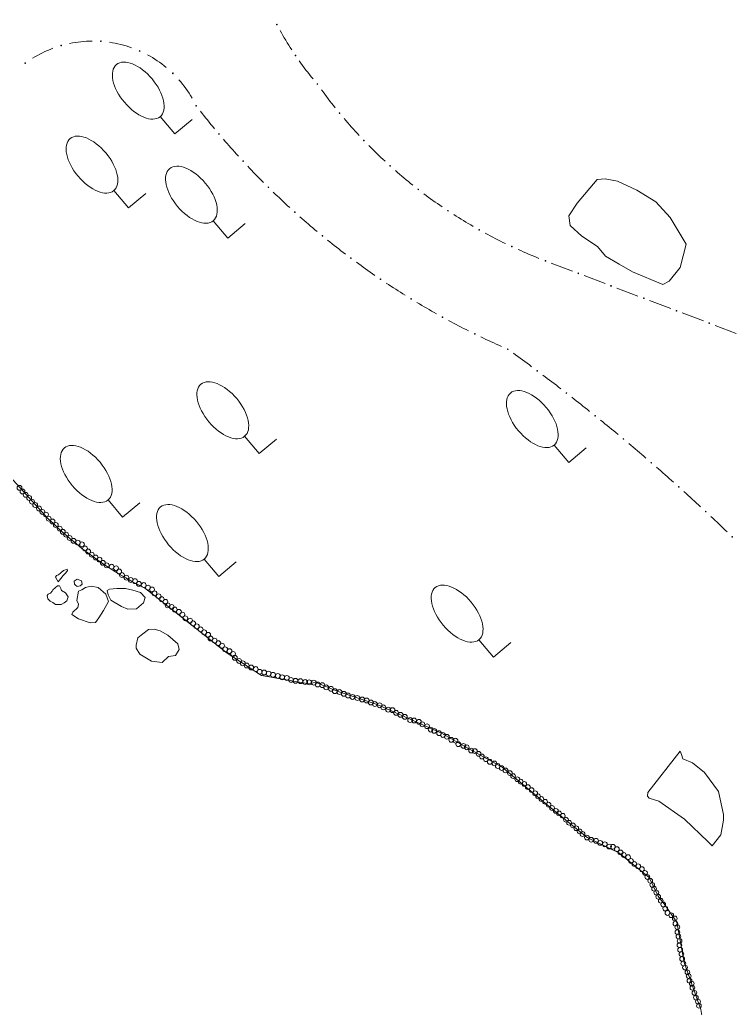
# Model space of a CAD drawing. Header units: metres. Extents: x -10443 to -4073, y -33280 to -26846.
# Drawn here: x -7215.32 to -7199.5, y -29109.71 to -29087.88 of the extents above; entities that cross this region are included whole.
import ezdxf

# ---------------------------------------------------------------- set-up
doc = ezdxf.new("R2010")
doc.units = ezdxf.units.M
doc.header["$MEASUREMENT"] = 0
doc.linetypes.add('CONTINUOUS_1', pattern=[0])
doc.linetypes.add('CONTINUOUS_2', pattern=[0])
for name, color, linetype, lineweight in [('園路', 241, 'CONTINUOUS_2', 18), ('木', 254, 'CONTINUOUS_2', 18), ('木材', 241, 'CONTINUOUS_2', 18), ('石', 241, 'CONTINUOUS_2', 18), ('護岸', 241, 'CONTINUOUS_2', 18)]:
    doc.layers.add(name, color=color, linetype=linetype, lineweight=lineweight)

msp = doc.modelspace()

# ---------------------------------------------------------------- hatches: boundary and pattern name
at = {"layer": '園路', "linetype": 'CONTINUOUS_1', "lineweight": 18}
for points in [[(-7209.634, -29087.991, 1), (-7209.649, -29087.991, 1)], [(-7214.396, -29088.454, 1), (-7214.411, -29088.454, 1)], [(-7213.518, -29088.359, 1), (-7213.533, -29088.359, 1)], [(-7212.662, -29088.572, 1), (-7212.677, -29088.572, 1)], [(-7209.225, -29088.672, 1), (-7209.24, -29088.672, 1)], [(-7215.187, -29088.844, 1), (-7215.202, -29088.844, 1)], [(-7211.931, -29089.067, 1), (-7211.946, -29089.067, 1)], [(-7208.74, -29089.303, 1), (-7208.755, -29089.303, 1)], [(-7211.415, -29089.782, 1), (-7211.43, -29089.782, 1)], [(-7208.25, -29089.945, 1), (-7208.265, -29089.945, 1)], [(-7210.912, -29090.407, 1), (-7210.927, -29090.407, 1)], [(-7207.713, -29090.549, 1), (-7207.728, -29090.549, 1)], [(-7210.381, -29091.008, 1), (-7210.396, -29091.008, 1)], [(-7207.133, -29091.112, 1), (-7207.148, -29091.112, 1)], [(-7209.823, -29091.583, 1), (-7209.838, -29091.583, 1)], [(-7206.513, -29091.63, 1), (-7206.528, -29091.63, 1)], [(-7209.239, -29092.133, 1), (-7209.254, -29092.133, 1)], [(-7205.857, -29092.101, 1), (-7205.872, -29092.101, 1)], [(-7208.631, -29092.655, 1), (-7208.646, -29092.655, 1)], [(-7205.168, -29092.523, 1), (-7205.183, -29092.523, 1)], [(-7204.449, -29092.892, 1), (-7204.464, -29092.892, 1)], [(-7207.999, -29093.149, 1), (-7208.014, -29093.149, 1)], [(-7203.705, -29093.207, 1), (-7203.72, -29093.207, 1)], [(-7202.982, -29093.483, 1), (-7202.997, -29093.483, 1)], [(-7207.345, -29093.614, 1), (-7207.36, -29093.614, 1)], [(-7202.26, -29093.758, 1), (-7202.275, -29093.758, 1)], [(-7206.671, -29094.048, 1), (-7206.686, -29094.048, 1)], [(-7201.537, -29094.033, 1), (-7201.552, -29094.033, 1)], [(-7200.814, -29094.309, 1), (-7200.829, -29094.309, 1)], [(-7205.978, -29094.451, 1), (-7205.993, -29094.451, 1)], [(-7200.091, -29094.584, 1), (-7200.106, -29094.584, 1)], [(-7205.267, -29094.821, 1), (-7205.282, -29094.821, 1)], [(-7204.54, -29095.159, 1), (-7204.555, -29095.159, 1)], [(-7203.888, -29095.637, 1), (-7203.903, -29095.637, 1)], [(-7203.245, -29096.126, 1), (-7203.26, -29096.126, 1)], [(-7202.611, -29096.627, 1), (-7202.626, -29096.627, 1)], [(-7201.986, -29097.14, 1), (-7202.001, -29097.14, 1)], [(-7201.371, -29097.664, 1), (-7201.386, -29097.664, 1)], [(-7200.765, -29098.198, 1), (-7200.78, -29098.198, 1)], [(-7200.169, -29098.744, 1), (-7200.184, -29098.744, 1)], [(-7199.583, -29099.301, 1), (-7199.598, -29099.301, 1)]]:
    msp.add_hatch(color=256, dxfattribs=at).paths.add_polyline_path(points, flags=0)

# ---------------------------------------------------------------- linework, layer by layer
for p, q in [((-7203.585, -29093.256), (-7203.118, -29093.434)), ((-7202.862, -29093.531), (-7202.395, -29093.709)), ((-7202.139, -29093.807), (-7201.672, -29093.985)), ((-7201.416, -29094.082), (-7200.949, -29094.26)), ((-7200.693, -29094.357), (-7200.226, -29094.535)), ((-7199.97, -29094.633), (-7199.503, -29094.811))]:
    msp.add_line(p, q, dxfattribs=at)
for centre in [(-7209.641, -29087.991), (-7214.403, -29088.454), (-7213.526, -29088.359), (-7212.67, -29088.572), (-7209.232, -29088.672), (-7215.195, -29088.844), (-7211.939, -29089.067), (-7208.748, -29089.303), (-7211.422, -29089.782), (-7208.257, -29089.945), (-7210.919, -29090.407), (-7207.721, -29090.549), (-7210.388, -29091.008), (-7207.141, -29091.112), (-7209.83, -29091.583), (-7206.521, -29091.63), (-7209.246, -29092.133), (-7205.865, -29092.101), (-7208.638, -29092.655), (-7205.175, -29092.523), (-7204.457, -29092.892), (-7208.006, -29093.149), (-7203.713, -29093.207), (-7202.99, -29093.483), (-7207.353, -29093.614), (-7202.267, -29093.758), (-7206.679, -29094.048), (-7201.544, -29094.033), (-7200.821, -29094.309), (-7205.985, -29094.451), (-7200.098, -29094.584), (-7205.274, -29094.821), (-7204.547, -29095.159), (-7203.895, -29095.637), (-7203.252, -29096.126), (-7202.618, -29096.627), (-7201.994, -29097.14), (-7201.378, -29097.664), (-7200.772, -29098.198), (-7200.176, -29098.744), (-7199.59, -29099.301)]:
    msp.add_circle(centre, 0.0075, dxfattribs=at)
for centre, radius, start, end in [((-7203.467, -29084.748), 6.974, 208.9213, 213.0293), ((-7213.699, -29090.882), 2.528, 110.5618, 121.8922), ((-7213.699, -29090.882), 2.528, 90.462, 101.7924), ((-7213.699, -29090.882), 2.528, 70.3622, 81.6926), ((-7213.699, -29090.882), 2.528, 50.2623, 61.5928), ((-7203.467, -29084.748), 6.974, 215.4582, 219.5663), ((-7213.699, -29090.882), 2.528, 30.1625, 41.4929), ((-7199.818, -29082.985), 10.94, 216.0867, 218.7055), ((-7197.539, -29079.114), 17.509, 218.033, 219.6692), ((-7199.818, -29082.985), 10.94, 220.3193, 222.9381), ((-7197.539, -29079.114), 17.509, 220.657, 222.2933), ((-7199.818, -29082.985), 10.94, 224.5519, 227.1707), ((-7197.539, -29079.114), 17.509, 223.2811, 224.9174), ((-7199.818, -29082.985), 10.94, 228.7845, 231.4032), ((-7197.539, -29079.114), 17.509, 225.9052, 227.5414), ((-7199.818, -29082.985), 10.94, 233.0171, 235.6358), ((-7199.818, -29082.985), 10.94, 237.2497, 239.8684), ((-7197.539, -29079.114), 17.509, 228.5293, 230.1655), ((-7199.818, -29082.985), 10.94, 241.4823, 244.101), ((-7197.539, -29079.114), 17.509, 231.1534, 232.7896), ((-7199.818, -29082.985), 10.94, 245.7149, 248.3336), ((-7197.539, -29079.114), 17.509, 233.7775, 235.4137), ((-7197.539, -29079.114), 17.509, 236.4016, 238.0378), ((-7197.539, -29079.114), 17.509, 239.0256, 240.6619), ((-7197.539, -29079.114), 17.509, 241.6497, 243.286), ((-7197.539, -29079.114), 17.509, 244.2738, 245.91), ((-7230.497, -29131.251), 44.453, 53.4417, 54.0861), ((-7230.497, -29131.251), 44.453, 52.4, 53.0445), ((-7230.497, -29131.251), 44.453, 51.3584, 52.0029), ((-7230.497, -29131.251), 44.453, 50.3168, 50.9612), ((-7230.497, -29131.251), 44.453, 49.2752, 49.9196), ((-7230.497, -29131.251), 44.453, 48.2335, 48.878), ((-7230.497, -29131.251), 44.453, 47.1919, 47.8363), ((-7230.497, -29131.251), 44.453, 46.1503, 46.7947)]:
    msp.add_arc(centre, radius, start, end, dxfattribs=at)
at = {"layer": '木', "linetype": 'CONTINUOUS_1', "lineweight": 18}
for p, q in [((-7211.897, -29090.406), (-7212.219, -29090.023)), ((-7211.514, -29090.085), (-7211.897, -29090.406)), ((-7212.918, -29092.039), (-7213.239, -29091.656)), ((-7212.535, -29091.718), (-7212.918, -29092.039)), ((-7210.725, -29092.706), (-7211.046, -29092.323)), ((-7210.342, -29092.385), (-7210.725, -29092.706)), ((-7210.032, -29097.464), (-7210.353, -29097.081)), ((-7209.649, -29097.142), (-7210.032, -29097.464)), ((-7203.201, -29097.658), (-7203.522, -29097.275)), ((-7202.818, -29097.337), (-7203.201, -29097.658)), ((-7213.046, -29098.87), (-7213.367, -29098.487)), ((-7212.663, -29098.548), (-7213.046, -29098.87)), ((-7210.923, -29100.174), (-7211.244, -29099.791)), ((-7210.54, -29099.853), (-7210.923, -29100.174)), ((-7204.86, -29101.955), (-7205.181, -29101.572)), ((-7204.477, -29101.634), (-7204.86, -29101.955))]:
    msp.add_line(p, q, dxfattribs=at)
for centre in [(-7212.701, -29089.449), (-7213.722, -29091.082), (-7211.528, -29091.748), (-7210.835, -29096.506), (-7204.004, -29096.701), (-7213.85, -29097.912), (-7211.726, -29099.217), (-7205.663, -29100.997)]:
    msp.add_ellipse(centre, major_axis=(-0.482, 0.575), ratio=0.533333, dxfattribs=at)
at = {"layer": '木材', "linetype": 'CONTINUOUS_2', "lineweight": 18}
for centre, radius in [((-7215.322, -29098.218), 0.0536), ((-7215.255, -29098.3), 0.0536), ((-7215.187, -29098.373), 0.0536), ((-7215.108, -29098.443), 0.0536), ((-7215.047, -29098.524), 0.0536), ((-7214.978, -29098.599), 0.0536), ((-7214.891, -29098.675), 0.0536), ((-7214.817, -29098.751), 0.0536), ((-7214.738, -29098.811), 0.0536), ((-7214.679, -29098.9), 0.0536), ((-7214.594, -29098.963), 0.0536), ((-7214.52, -29099.039), 0.0536), ((-7214.436, -29099.119), 0.0536), ((-7214.366, -29099.19), 0.0536), ((-7214.294, -29099.253), 0.0536), ((-7214.214, -29099.326), 0.0536), ((-7214.13, -29099.39), 0.0536), ((-7214.036, -29099.43), 0.0536), ((-7213.944, -29099.466), 0.0536), ((-7213.877, -29099.558), 0.0536), ((-7213.807, -29099.624), 0.0536), ((-7213.73, -29099.695), 0.0536), ((-7213.641, -29099.757), 0.0536), ((-7213.557, -29099.805), 0.0536), ((-7213.484, -29099.876), 0.0536), ((-7213.398, -29099.931), 0.0536), ((-7213.287, -29099.961), 0.0536), ((-7213.191, -29099.995), 0.0536), ((-7213.123, -29100.065), 0.0536), ((-7213.061, -29100.145), 0.0536), ((-7212.963, -29100.202), 0.0536), ((-7212.867, -29100.254), 0.0536), ((-7212.772, -29100.28), 0.0536), ((-7212.689, -29100.34), 0.0536), ((-7212.58, -29100.366), 0.0536), ((-7212.486, -29100.424), 0.0536), ((-7212.397, -29100.465), 0.0536), ((-7212.344, -29100.548), 0.0536), ((-7212.251, -29100.615), 0.0536), ((-7212.185, -29100.676), 0.0536), ((-7212.102, -29100.737), 0.0536), ((-7212.053, -29100.813), 0.0536), ((-7211.962, -29100.849), 0.0536), ((-7211.898, -29100.905), 0.0536), ((-7211.804, -29100.957), 0.0536), ((-7211.729, -29101.018), 0.0536), ((-7211.661, -29101.099), 0.0536), ((-7211.558, -29101.15), 0.0536), ((-7211.488, -29101.212), 0.0536), ((-7211.409, -29101.276), 0.0536), ((-7211.323, -29101.345), 0.0536), ((-7211.247, -29101.41), 0.0536), ((-7211.159, -29101.464), 0.0536), ((-7211.107, -29101.547), 0.0536), ((-7211.015, -29101.594), 0.0536), ((-7210.935, -29101.65), 0.0536), ((-7210.853, -29101.703), 0.0536), ((-7210.784, -29101.784), 0.0536), ((-7210.686, -29101.826), 0.0536), ((-7210.608, -29101.886), 0.0536), ((-7210.571, -29101.973), 0.0536), ((-7210.476, -29102.041), 0.0536), ((-7210.394, -29102.094), 0.0536), ((-7210.309, -29102.143), 0.0536), ((-7210.209, -29102.185), 0.0536), ((-7210.108, -29102.221), 0.0536), ((-7210.022, -29102.28), 0.0536), ((-7209.921, -29102.297), 0.0536), ((-7209.823, -29102.323), 0.0536), ((-7209.728, -29102.348), 0.0536), ((-7209.622, -29102.372), 0.0536), ((-7209.524, -29102.401), 0.0536), ((-7209.421, -29102.416), 0.0536), ((-7209.329, -29102.46), 0.0536), ((-7209.232, -29102.48), 0.0536), ((-7209.122, -29102.488), 0.0536), ((-7209.018, -29102.508), 0.0536), ((-7208.929, -29102.513), 0.0536), ((-7208.826, -29102.521), 0.0536), ((-7208.741, -29102.561), 0.0536), ((-7208.639, -29102.575), 0.0536), ((-7208.553, -29102.625), 0.0536), ((-7208.448, -29102.658), 0.0536), ((-7208.363, -29102.709), 0.0536), ((-7208.259, -29102.728), 0.0536), ((-7208.164, -29102.767), 0.0536), ((-7208.072, -29102.803), 0.0536), ((-7207.971, -29102.836), 0.0536), ((-7207.865, -29102.86), 0.0536), ((-7207.76, -29102.891), 0.0536), ((-7207.659, -29102.913), 0.0536), ((-7207.569, -29102.959), 0.0536), ((-7207.478, -29102.993), 0.0536), ((-7207.374, -29103.02), 0.0536), ((-7207.291, -29103.067), 0.0536), ((-7207.185, -29103.118), 0.0536), ((-7207.091, -29103.129), 0.0536), ((-7207.011, -29103.188), 0.0536), ((-7206.912, -29103.232), 0.0536), ((-7206.817, -29103.274), 0.0536), ((-7206.699, -29103.347), 0.0536), ((-7206.612, -29103.356), 0.0524), ((-7206.506, -29103.386), 0.0524), ((-7206.428, -29103.441), 0.0524), ((-7206.328, -29103.482), 0.0524), ((-7206.247, -29103.558), 0.0524), ((-7206.17, -29103.586), 0.0524), ((-7206.062, -29103.636), 0.0524), ((-7205.977, -29103.676), 0.0524), ((-7205.889, -29103.715), 0.0524), ((-7205.793, -29103.783), 0.0524), ((-7205.697, -29103.802), 0.0524), ((-7205.637, -29103.879), 0.0524), ((-7205.526, -29103.917), 0.0524), ((-7205.45, -29103.948), 0.0524), ((-7205.355, -29104.019), 0.0524), ((-7205.272, -29104.032), 0.0524), ((-7205.189, -29104.092), 0.0524), ((-7205.116, -29104.151), 0.0524), ((-7205.027, -29104.211), 0.0524), ((-7204.942, -29104.269), 0.0524), ((-7204.84, -29104.303), 0.0524), ((-7204.766, -29104.361), 0.0524), ((-7204.679, -29104.406), 0.0524), ((-7204.596, -29104.459), 0.0524), ((-7204.499, -29104.518), 0.0524), ((-7204.428, -29104.583), 0.0524), ((-7204.335, -29104.652), 0.0524), ((-7204.258, -29104.707), 0.0524), ((-7204.183, -29104.757), 0.0524), ((-7204.103, -29104.827), 0.0524), ((-7204.021, -29104.892), 0.0524), ((-7203.941, -29104.964), 0.0524), ((-7203.876, -29105.031), 0.0524), ((-7203.802, -29105.09), 0.0524), ((-7203.721, -29105.151), 0.0524), ((-7203.645, -29105.215), 0.0524), ((-7203.569, -29105.288), 0.0524), ((-7203.485, -29105.352), 0.0524), ((-7203.412, -29105.409), 0.0524), ((-7203.331, -29105.46), 0.0524), ((-7203.261, -29105.546), 0.0524), ((-7203.192, -29105.614), 0.0524), ((-7203.107, -29105.673), 0.0524), ((-7203.035, -29105.734), 0.0524), ((-7202.958, -29105.805), 0.0524), ((-7202.896, -29105.862), 0.0524), ((-7202.799, -29105.941), 0.0524), ((-7202.704, -29105.99), 0.0524), ((-7202.598, -29106.013), 0.0524), ((-7202.506, -29106.059), 0.0524), ((-7202.402, -29106.09), 0.0524), ((-7202.308, -29106.139), 0.0524), ((-7202.226, -29106.143), 0.0524), ((-7202.136, -29106.196), 0.0524), ((-7202.057, -29106.269), 0.0524), ((-7201.985, -29106.325), 0.0524), ((-7201.889, -29106.373), 0.0524), ((-7201.826, -29106.458), 0.0524), ((-7201.752, -29106.525), 0.0524), ((-7201.667, -29106.576), 0.0524), ((-7201.585, -29106.639), 0.0524), ((-7201.517, -29106.72), 0.0524), ((-7201.466, -29106.811), 0.0524), ((-7201.402, -29106.895), 0.0524), ((-7201.356, -29106.987), 0.0524), ((-7201.316, -29107.071), 0.0524), ((-7201.267, -29107.157), 0.0524), ((-7201.225, -29107.247), 0.0524), ((-7201.168, -29107.335), 0.0524), ((-7201.113, -29107.419), 0.0524), ((-7201.071, -29107.509), 0.0524), ((-7201.022, -29107.606), 0.0524), ((-7200.938, -29107.656), 0.0524), ((-7200.859, -29107.726), 0.0524), ((-7200.845, -29107.842), 0.0524), ((-7200.803, -29107.917), 0.0524), ((-7200.802, -29108.028), 0.0524), ((-7200.778, -29108.123), 0.0524), ((-7200.756, -29108.315), 0.0524), ((-7200.753, -29108.223), 0.0524), ((-7200.74, -29108.419), 0.0524), ((-7200.712, -29108.512), 0.0524), ((-7200.696, -29108.621), 0.0524), ((-7200.671, -29108.718), 0.0524), ((-7200.633, -29108.811), 0.0524), ((-7200.581, -29108.915), 0.0524), ((-7200.552, -29108.998), 0.0524), ((-7200.534, -29109.101), 0.0524), ((-7200.484, -29109.166), 0.0524), ((-7200.471, -29109.258), 0.0524), ((-7200.426, -29109.37), 0.0524), ((-7200.392, -29109.475), 0.0524), ((-7200.347, -29109.564), 0.0524), ((-7200.326, -29109.655), 0.0524)]:
    msp.add_circle(centre, radius, dxfattribs=at)
at = {"layer": '石', "linetype": 'CONTINUOUS_2', "lineweight": 18, "flags": 128}
for points in [[(-7202.571, -29091.408), (-7203.015, -29091.931), (-7203.199, -29092.214), (-7203.171, -29092.428), (-7202.91, -29092.663), (-7202.567, -29092.892), (-7202.391, -29093.102), (-7202.087, -29093.284), (-7201.79, -29093.448), (-7201.126, -29093.727), (-7200.982, -29093.653), (-7200.739, -29093.354), (-7200.608, -29092.838), (-7200.958, -29092.25), (-7201.279, -29091.906), (-7201.697, -29091.644), (-7202.125, -29091.447), (-7202.397, -29091.397), (-7202.571, -29091.408)], [(-7214.529, -29100.191), (-7214.467, -29100.295), (-7214.411, -29100.223), (-7214.357, -29100.153), (-7214.298, -29100.096), (-7214.261, -29100.044), (-7214.268, -29100.018), (-7214.354, -29100.041), (-7214.413, -29100.094), (-7214.465, -29100.137), (-7214.505, -29100.157), (-7214.529, -29100.191)], [(-7214.108, -29100.344), (-7214.118, -29100.281), (-7214.05, -29100.235), (-7213.952, -29100.273), (-7213.937, -29100.345), (-7213.982, -29100.38), (-7214.047, -29100.395), (-7214.089, -29100.366), (-7214.108, -29100.344)], [(-7214.586, -29100.473), (-7214.486, -29100.384), (-7214.443, -29100.383), (-7214.407, -29100.44), (-7214.394, -29100.486), (-7214.308, -29100.541), (-7214.246, -29100.628), (-7214.279, -29100.712), (-7214.34, -29100.761), (-7214.406, -29100.795), (-7214.53, -29100.795), (-7214.584, -29100.748), (-7214.644, -29100.721), (-7214.697, -29100.667), (-7214.711, -29100.599), (-7214.686, -29100.568), (-7214.639, -29100.542), (-7214.598, -29100.504), (-7214.586, -29100.473)], [(-7214.018, -29100.504), (-7214.056, -29100.705), (-7214.018, -29100.789), (-7214.035, -29100.862), (-7214.148, -29100.962), (-7214.17, -29101.018), (-7214.02, -29101.115), (-7213.765, -29101.197), (-7213.643, -29101.191), (-7213.571, -29101.088), (-7213.465, -29100.93), (-7213.361, -29100.731), (-7213.416, -29100.565), (-7213.588, -29100.423), (-7213.74, -29100.387), (-7213.864, -29100.422), (-7213.946, -29100.47), (-7214.018, -29100.504)], [(-7212.932, -29100.901), (-7212.741, -29100.889), (-7212.585, -29100.759), (-7212.548, -29100.638), (-7212.651, -29100.528), (-7212.82, -29100.479), (-7212.981, -29100.444), (-7213.177, -29100.439), (-7213.334, -29100.454), (-7213.386, -29100.487), (-7213.368, -29100.584), (-7213.303, -29100.699), (-7213.07, -29100.837), (-7212.932, -29100.901)], [(-7212.037, -29101.94), (-7211.879, -29101.919), (-7211.799, -29101.788), (-7211.831, -29101.666), (-7212.048, -29101.472), (-7212.215, -29101.373), (-7212.347, -29101.336), (-7212.478, -29101.35), (-7212.599, -29101.441), (-7212.707, -29101.532), (-7212.75, -29101.69), (-7212.747, -29101.756), (-7212.667, -29101.89), (-7212.409, -29102.045), (-7212.173, -29102.075), (-7212.037, -29101.94)], [(-7200.74, -29104.035), (-7201.456, -29104.944), (-7201.463, -29105.024), (-7201.422, -29105.074), (-7201.211, -29105.136), (-7200.646, -29105.537), (-7200.119, -29106.038), (-7200.032, -29106.124), (-7199.846, -29105.878), (-7199.783, -29105.555), (-7199.781, -29105.431), (-7199.892, -29104.925), (-7200.204, -29104.503), (-7200.471, -29104.292), (-7200.682, -29104.199), (-7200.709, -29104.11), (-7200.74, -29104.035)]]:
    msp.add_lwpolyline(points, dxfattribs=at)
at = {"layer": '護岸', "lineweight": 18, "flags": 128}
msp.add_lwpolyline([(-7264.172, -29070.656, 0.029871), (-7264.577, -29070.705), (-7264.826, -29071.14, -0.04263), (-7264.967, -29071.454), (-7265.709, -29071.997), (-7266.082, -29072.14), (-7266.733, -29072.179), (-7267.122, -29072.186), (-7268.25, -29071.691, 0.064147), (-7268.651, -29071.509), (-7268.932, -29071.188), (-7269.538, -29071.007), (-7271.086, -29070.543), (-7271.352, -29070.545), (-7271.482, -29070.575), (-7271.762, -29070.371), (-7272.496, -29070.126, 0.030306), (-7273.167, -29069.927), (-7273.558, -29069.873), (-7274.422, -29070.045), (-7276.256, -29070.653), (-7276.642, -29070.918, 0.013808), (-7277.93, -29072.65), (-7277.978, -29072.977), (-7278.328, -29073.096), (-7278.567, -29073.599), (-7279.762, -29075.052, -0.002837), (-7280.886, -29076.84), (-7280.939, -29077.834), (-7281.655, -29077.996), (-7283.074, -29080.007), (-7283.091, -29080.788), (-7283.796, -29080.989), (-7284.112, -29081.426), (-7287.348, -29086.052), (-7289.059, -29088.584), (-7289.294, -29088.978), (-7289.672, -29089.627, 0.206193), (-7290.182, -29091.452), (-7291.405, -29092.09), (-7292.983, -29093.481), (-7293.191, -29093.97), (-7293.707, -29093.9), (-7294.477, -29094.51), (-7295.181, -29095.215), (-7295.912, -29095.199), (-7296.197, -29094.815), (-7297.878, -29094.593), (-7299.649, -29094.637), (-7300.513, -29094.55), (-7302.175, -29093.413), (-7303.631, -29092.032), (-7304.983, -29089.608), (-7305.755, -29088.806), (-7306.178, -29088.118), (-7307.391, -29086.975), (-7312.367, -29089.49), (-7311.593, -29090.668), (-7311.511, -29092.467), (-7310.449, -29094.204), (-7308.638, -29095.394), (-7309.019, -29096.193), (-7309.086, -29096.253), (-7309.19, -29096.568), (-7309.142, -29097.24), (-7309.059, -29097.776), (-7309.124, -29097.874), (-7309.11, -29098.112), (-7308.894, -29098.653), (-7308.767, -29099.161), (-7308.638, -29099.328), (-7308.526, -29099.462), (-7308.459, -29099.513), (-7308.402, -29099.52), (-7308.275, -29099.536), (-7308.335, -29099.946), (-7308, -29100.003), (-7307.91, -29100.44), (-7307.577, -29100.997), (-7307.254, -29101.493), (-7306.888, -29101.818), (-7306.568, -29101.851), (-7306.351, -29102.079), (-7305.622, -29103.28), (-7305.219, -29103.73), (-7304.755, -29104.682), (-7304.483, -29105.632), (-7304.188, -29107.409), (-7304.282, -29108.296, -0.05449), (-7304.405, -29108.932), (-7304.206, -29109.475), (-7303.83, -29109.944), (-7303.502, -29110.597), (-7303.372, -29110.944), (-7303.432, -29111.344), (-7303.663, -29112.177), (-7304.008, -29113.859), (-7304.232, -29114.972), (-7305.181, -29116.786), (-7305.868, -29117.559), (-7307.475, -29118.63), (-7308.566, -29119.153), (-7309.054, -29119.438), (-7309.667, -29119.866), (-7311.393, -29120.465), (-7311.348, -29120.609), (-7312.048, -29120.895), (-7312.755, -29121.05), (-7313.374, -29121.589), (-7314.872, -29122.216), (-7316.109, -29122.868), (-7316.504, -29122.892), (-7317.46, -29123.319), (-7318.977, -29123.459), (-7319.548, -29123.423), (-7319.718, -29123.525), (-7320.409, -29123.922), (-7320.692, -29124.183), (-7321.425, -29124.767), (-7321.695, -29124.83), (-7322.331, -29125.368), (-7323.078, -29125.898), (-7323.669, -29126.148), (-7324.183, -29126.2), (-7324.898, -29126.392, 0.053336), (-7327.001, -29126.712), (-7328.589, -29127.04), (-7328.863, -29127.189), (-7329.942, -29127.726), (-7330.975, -29128.483), (-7331.227, -29128.626, 0.163573), (-7333.68, -29129.319), (-7334.406, -29130.194), (-7334.841, -29130.373), (-7335.439, -29130.301), (-7335.702, -29130.431), (-7336.875, -29131.458), (-7338.326, -29132.226), (-7339.104, -29133.043), (-7340.269, -29134.175), (-7340.96, -29134.778), (-7341.37, -29135.289), (-7341.97, -29135.632), (-7342.547, -29135.813, -0.199454), (-7343.318, -29136.38), (-7344.037, -29137.223), (-7344.179, -29137.581), (-7344.47, -29137.881), (-7344.719, -29138.124), (-7345.462, -29138.73, 0.147138), (-7346.266, -29140.249), (-7346.268, -29140.864), (-7346.141, -29141.527), (-7345.844, -29142.694, 0.108193), (-7345.406, -29143.712), (-7344.77, -29144.27), (-7343.982, -29144.762), (-7343.13, -29145.157), (-7342.251, -29145.485), (-7339.771, -29146.442), (-7339.322, -29146.544), (-7336.48, -29147.355), (-7335.569, -29147.42), (-7333.303, -29147.832, -0.124988), (-7331.262, -29148.787), (-7330.492, -29149.573, 0.084508), (-7329.517, -29150.067), (-7328.905, -29150.276), (-7328.101, -29150.314, -0.048677), (-7327.568, -29150.24), (-7327.029, -29150.501), (-7326.493, -29150.805), (-7326.099, -29151.018), (-7324.522, -29151.443), (-7323.099, -29152.01, -0.110064), (-7321.915, -29152.828), (-7321.566, -29153.48), (-7321.278, -29153.861), (-7321.088, -29154.184), (-7320.735, -29154.479), (-7319.77, -29155.068), (-7319.796, -29155.682), (-7319.64, -29156.256, -0.097033), (-7318.469, -29157.576), (-7318.104, -29158.08), (-7317.712, -29159.36), (-7317.583, -29159.864), (-7317.385, -29160.009), (-7317.014, -29160.693), (-7317.02, -29162.096), (-7317.336, -29162.251), (-7317.772, -29162.738), (-7317.961, -29163.259, 0.533567), (-7318.778, -29164.68), (-7318.953, -29165.376, 0.085308), (-7318.016, -29167.884), (-7317.195, -29169.216), (-7317.066, -29169.789), (-7317.046, -29170.519, 0.243514), (-7316.337, -29172.516), (-7315.762, -29173.088), (-7315.527, -29173.614), (-7315.598, -29173.8), (-7315.682, -29174.027), (-7315.6, -29174.31), (-7315.383, -29174.612), (-7314.888, -29175.169), (-7314.759, -29175.778), (-7314.988, -29175.966), (-7315.011, -29176.571), (-7314.781, -29177.067), (-7314.607, -29177.56), (-7314.519, -29177.917), (-7314.51, -29178.254), (-7314.645, -29178.426), (-7314.907, -29178.705), (-7315.489, -29178.854), (-7315.97, -29179.138), (-7315.949, -29179.604), (-7315.432, -29180.772), (-7315.589, -29181.986), (-7316.108, -29182.452), (-7316.494, -29182.471), (-7316.863, -29182.727), (-7316.685, -29183.248), (-7317.62, -29183.452), (-7317.932, -29183.535), (-7318.14, -29183.957), (-7318.328, -29184.107), (-7318.437, -29184.241), (-7318.55, -29184.405), (-7318.608, -29184.519), (-7318.762, -29184.801), (-7318.972, -29185.644), (-7318.672, -29187.665), (-7312.116, -29189.976), (-7309.093, -29189.927), (-7306.734, -29188.546), (-7306.856, -29188.137), (-7306.122, -29187.398), (-7304.389, -29186.434), (-7303.498, -29186.019), (-7302.664, -29185.164), (-7301.409, -29184.464), (-7300.351, -29184.096), (-7299.972, -29184.342), (-7298.876, -29183.632), (-7298.808, -29182.925), (-7297.568, -29182.042), (-7296.713, -29182.196), (-7295.959, -29181.905), (-7295.038, -29181.251), (-7294.956, -29181.096), (-7294.359, -29180.169), (-7292.762, -29179.112), (-7290.712, -29177.528), (-7290.294, -29177.454), (-7289.588, -29177.687), (-7288.924, -29177.267), (-7288.414, -29176.714), (-7288.552, -29175.766), (-7287.711, -29175.017), (-7287.025, -29174.734), (-7286.348, -29175.089), (-7285.412, -29174.389), (-7285.052, -29174.126), (-7284.795, -29174.197), (-7283.955, -29173.481), (-7283.857, -29173.142), (-7283.044, -29172.402), (-7282.587, -29172.2), (-7281.716, -29171.353), (-7281.342, -29171.229), (-7280.612, -29171.59), (-7280.229, -29172.177), (-7280.213, -29172.491), (-7279.655, -29172.671), (-7279.414, -29171.713), (-7278.406, -29171.886), (-7278.122, -29172.789), (-7277.817, -29173.346), (-7277.046, -29173.416), (-7276.662, -29172.738), (-7274.358, -29174.248), (-7274.135, -29174.596), (-7273.63, -29174.766), (-7273.128, -29174.683), (-7272.137, -29174.807), (-7271.525, -29175.072), (-7271.199, -29175.525), (-7270.695, -29176.223), (-7268.35, -29177.43), (-7268.178, -29177.153), (-7267.546, -29177.369), (-7267.194, -29177.645), (-7266.933, -29178.009), (-7266.611, -29178.322), (-7266.535, -29178.41), (-7266.003, -29179.007), (-7265.731, -29179.202), (-7265.596, -29179.214), (-7265.446, -29179.368), (-7265.148, -29179.686), (-7263.768, -29181.185), (-7262.787, -29181.961), (-7262.582, -29182.029), (-7261.511, -29182.584), (-7261.156, -29182.601), (-7260.498, -29182.492), (-7260.095, -29182.25, -0.071739), (-7258.497, -29181.712), (-7257.861, -29182.29), (-7256.766, -29182.261), (-7256.191, -29181.944), (-7256.289, -29181.317), (-7257.362, -29180.736), (-7257.234, -29180.319), (-7256.68, -29179.763, -0.005668), (-7255.23, -29178.314), (-7254.371, -29177.426), (-7253.831, -29177.63), (-7253.515, -29177.486), (-7252.981, -29176.943), (-7252.82, -29176.608), (-7252.255, -29176.403), (-7251.738, -29175.995), (-7251.381, -29175.569, -0.003363), (-7251.343, -29175.33), (-7251.498, -29175.053), (-7250.225, -29174.08), (-7249.06, -29173.198), (-7248.048, -29172.569), (-7247.199, -29172.224, 0.029878), (-7245.868, -29171.836), (-7244.427, -29171.43), (-7242.211, -29170.394), (-7241.531, -29170.02), (-7240.418, -29169.609), (-7240.192, -29169.639), (-7239.957, -29170.233), (-7239.558, -29170.796), (-7238.762, -29170.498), (-7237.713, -29169.668), (-7236.182, -29168.037), (-7233.915, -29165.163), (-7233.984, -29164.61, -0.258163), (-7234.37, -29162.567), (-7234.087, -29161.959), (-7233.646, -29161.148, 0.065209), (-7232.489, -29158.454), (-7232.236, -29157.639), (-7231.557, -29156.269), (-7230.931, -29155.225), (-7230.05, -29154.358), (-7230.451, -29153.821), (-7230.003, -29152.873), (-7229.829, -29152.368), (-7229.534, -29151.819), (-7229.433, -29150.839), (-7229.063, -29150.151), (-7228.136, -29148.799), (-7227.706, -29147.888), (-7227.346, -29147.866), (-7226.945, -29147.422), (-7226.64, -29147.135), (-7226.701, -29146.783), (-7226.887, -29146.777), (-7228.764, -29144.77, -0.287103), (-7229.306, -29142.427), (-7229.053, -29141.606), (-7228.878, -29141.334), (-7228.124, -29140.547), (-7228.014, -29140.139), (-7227.753, -29139.98), (-7227.671, -29139.707), (-7227.53, -29139.561), (-7227.316, -29139.451), (-7226.364, -29139.093), (-7226.25, -29139.157), (-7226.134, -29139.207), (-7225.783, -29138.817), (-7225.153, -29138.689), (-7224.808, -29138.559), (-7224.539, -29138.418), (-7224.039, -29138.442), (-7223.884, -29138.323), (-7223.537, -29137.948), (-7223.017, -29137.704), (-7222.318, -29137.739), (-7221.973, -29137.823), (-7221.788, -29137.592), (-7221.441, -29137.365), (-7220.83, -29137.291), (-7220.451, -29137.224), (-7219.225, -29137.125), (-7219.125, -29137.014), (-7218.39, -29136.796), (-7217.508, -29136.73), (-7216.961, -29136.463), (-7216.295, -29136.457), (-7215.952, -29136.386), (-7215.547, -29136.511), (-7215.416, -29136.284), (-7214.847, -29136.067), (-7214.549, -29136.051), (-7213.833, -29135.896), (-7213.574, -29135.971), (-7213.188, -29135.894), (-7212.829, -29135.522), (-7212.31, -29135.293), (-7212.129, -29135.224), (-7211.932, -29135.25), (-7211.648, -29135.347), (-7211.547, -29135.282), (-7211.437, -29134.966), (-7210.93, -29134.649), (-7210.634, -29134.38), (-7210.056, -29134.11), (-7209.922, -29134.147), (-7209.701, -29134.143), (-7209.6, -29134.083), (-7209.458, -29133.651), (-7209.062, -29133.253), (-7208.899, -29133.192), (-7208.762, -29133.121), (-7208.674, -29132.637), (-7208.459, -29132.285), (-7208.276, -29132.22), (-7207.875, -29131.932), (-7207.659, -29131.158), (-7207.651, -29131.018), (-7207.358, -29130.762), (-7206.975, -29130.677), (-7206.791, -29130.501), (-7206.746, -29130.242), (-7206.705, -29129.945), (-7206.728, -29129.601), (-7206.502, -29129.297), (-7206.37, -29129.154), (-7206.229, -29128.943), (-7206.241, -29128.605), (-7206.096, -29128.478), (-7205.914, -29128.362), (-7205.672, -29128.237), (-7205.718, -29128.002), (-7205.694, -29127.703), (-7205.511, -29127.43), (-7205.415, -29127.24), (-7205.086, -29126.927), (-7204.996, -29126.525), (-7204.791, -29126.472), (-7204.826, -29126.173), (-7204.512, -29126.073), (-7204.602, -29125.889), (-7204.602, -29125.716), (-7204.548, -29125.46), (-7204.104, -29125.011), (-7203.692, -29124.261), (-7203.585, -29123.911), (-7203.554, -29123.663), (-7202.94, -29122.638), (-7202.834, -29122.637), (-7202.798, -29122.12), (-7202.619, -29121.744), (-7202.374, -29121.466), (-7202.364, -29121.117), (-7202.258, -29120.703), (-7202.091, -29120.5), (-7201.912, -29120.388), (-7201.947, -29120.207), (-7201.805, -29119.793), (-7200.935, -29117.478), (-7200.789, -29117.214, 0.001291), (-7200.749, -29117.064), (-7200.252, -29114.85), (-7200.023, -29112.812), (-7199.912, -29111.508), (-7200.119, -29110.705), (-7200.282, -29109.737), (-7200.652, -29108.702), (-7200.816, -29107.807, 0.014745), (-7201.224, -29107.238), (-7201.426, -29106.823), (-7202.093, -29106.278), (-7202.791, -29105.939), (-7203.629, -29105.252), (-7204.668, -29104.387), (-7205.438, -29103.957), (-7206.009, -29103.635), (-7207.425, -29103.003), (-7208.309, -29102.709), (-7208.772, -29102.518), (-7208.975, -29102.541), (-7209.979, -29102.362), (-7210.741, -29101.866), (-7212.536, -29100.447, -0.079496), (-7214.695, -29098.893), (-7215.666, -29097.818), (-7215.912, -29097.381), (-7216.755, -29096.22), (-7217.514, -29095.15), (-7218.064, -29094.287), (-7218.915, -29093.269), (-7219.047, -29092.569), (-7220.394, -29088.654), (-7220.634, -29088.024), (-7221.386, -29087.587), (-7221.774, -29086.964), (-7221.731, -29086.757), (-7222.028, -29085.899), (-7222.037, -29084.936), (-7222.016, -29083.973), (-7221.85, -29083.031), (-7221.413, -29082.155), (-7221.273, -29081.668), (-7221.316, -29080.876), (-7221.467, -29080.337), (-7221.54, -29078.438), (-7221.521, -29077.779), (-7221.285, -29075.544), (-7221.375, -29074.512), (-7221.196, -29074.112), (-7221.135, -29073.782), (-7221.093, -29072.493), (-7221.191, -29071.425), (-7221.156, -29070.879), (-7221.126, -29069.922), (-7220.879, -29069.215), (-7220.515, -29067.94), (-7220.26, -29067.299, -0.012514), (-7220.131, -29066.636), (-7220.098, -29065.372), (-7220.011, -29064.923), (-7219.883, -29064.268, -0.005852), (-7219.8, -29063.772), (-7219.364, -29061.596), (-7219.06, -29060.526), (-7218.598, -29059.598, 0.024904), (-7218.224, -29058.475), (-7217.817, -29057.07), (-7217.462, -29055.544), (-7217.113, -29053.334), (-7217.495, -29051.36), (-7218.266, -29048.186), (-7218.572, -29047.408, -0.085214), (-7219.779, -29044.462), (-7219.866, -29042.979), (-7219.568, -29041.626), (-7219.743, -29040.191), (-7223.938, -29038.169), (-7224.148, -29037.121), (-7226.003, -29036.481), (-7226.554, -29036.91), (-7228.083, -29037.743), (-7228.401, -29038.432), (-7228.675, -29038.824), (-7228.805, -29038.968, 0.017968), (-7229.175, -29039.339), (-7229.749, -29040.159), (-7230.092, -29041.055), (-7231.044, -29042.457), (-7231.427, -29042.878), (-7231.557, -29042.915, 0.022894), (-7231.676, -29043.086), (-7232.375, -29043.506), (-7232.861, -29044.316), (-7233.134, -29044.941), (-7233.299, -29045.147), (-7233.554, -29045.73), (-7233.766, -29045.828), (-7233.982, -29046.267), (-7234.496, -29046.772), (-7235.357, -29047.375), (-7235.546, -29047.609, 0.01984), (-7235.846, -29047.618), (-7236.31, -29047.987), (-7236.664, -29048.376), (-7236.875, -29048.438), (-7237.252, -29048.905), (-7237.214, -29048.989), (-7237.225, -29049.093), (-7237.498, -29049.185), (-7237.824, -29049.815), (-7237.845, -29049.994), (-7238.018, -29050.61), (-7238.848, -29051.956, 0.018812), (-7239.646, -29052.562), (-7240.119, -29053.091), (-7240.723, -29053.924), (-7241.627, -29054.727), (-7241.886, -29054.874), (-7242.09, -29055.096), (-7242.282, -29055.156), (-7242.798, -29055.557), (-7242.847, -29055.698), (-7242.869, -29055.83), (-7243.02, -29055.913), (-7243.119, -29055.843), (-7243.791, -29056.441), (-7243.803, -29056.534), (-7243.859, -29056.61), (-7244.161, -29056.709), (-7244.967, -29057.176), (-7245.11, -29057.449, 0.004378), (-7245.169, -29057.363), (-7245.921, -29057.716), (-7246.522, -29058.167), (-7246.476, -29058.234), (-7246.56, -29058.401), (-7247.265, -29058.918), (-7247.882, -29059.63), (-7248.491, -29060.664), (-7248.542, -29060.961), (-7248.986, -29061.52, 0.004103), (-7249.252, -29061.625), (-7249.423, -29061.772), (-7249.704, -29061.902), (-7249.981, -29061.933), (-7250.012, -29062.039), (-7250.286, -29062.126), (-7251.028, -29062.737), (-7252.035, -29063.373), (-7252.641, -29063.802), (-7253.03, -29064.073), (-7253.244, -29064.29), (-7253.263, -29064.409), (-7253.497, -29064.571), (-7254.009, -29065.078), (-7254.201, -29065.167), (-7254.371, -29065.525), (-7255.388, -29066.179), (-7255.81, -29066.597), (-7256.287, -29066.922), (-7256.688, -29067.027), (-7257.177, -29067.214), (-7257.778, -29067.647), (-7258.174, -29067.749), (-7258.631, -29068.183), (-7259.308, -29068.549), (-7259.61, -29068.67), (-7260.2, -29069.144, -0.003909), (-7260.359, -29069.227), (-7260.779, -29069.424), (-7261.279, -29069.573), (-7261.592, -29069.799), (-7262.3, -29070.08), (-7263.012, -29070.263), (-7263.031, -29070.389), (-7264.001, -29070.536)], format="xyb", dxfattribs=at)

doc.saveas('drawing.dxf')
